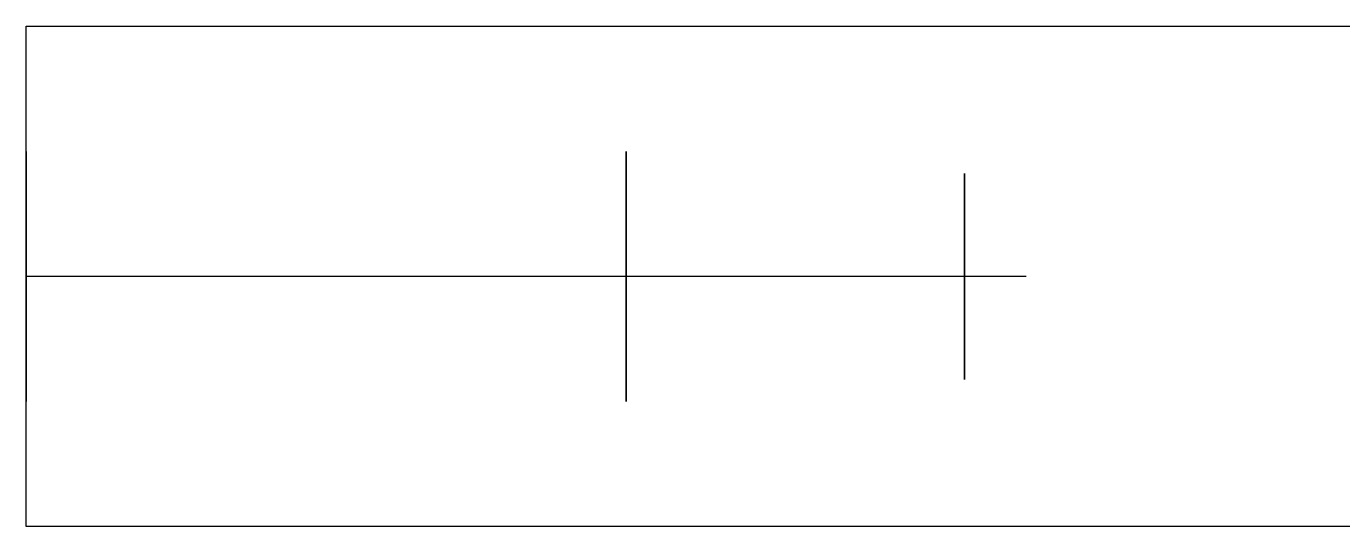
# Model space of a CAD drawing. Header units: inches. Extents: x 0.5 to 33.5, y 0.5 to 21.5.
# Drawn here: x 12.562 to 14.208, y 11.167 to 11.792 of the extents above; entities that cross this region are included whole.
import ezdxf

# ---------------------------------------------------------------- set-up
doc = ezdxf.new("R2010")
doc.units = ezdxf.units.IN
doc.header["$MEASUREMENT"] = 0

msp = doc.modelspace()

# ---------------------------------------------------------------- linework, layer by layer
at = {"layer": 'OUTLINE'}
for p, q in [((12.5625, 11.1667), (12.5625, 11.7917)), ((12.5625, 11.1667), (12.5625, 11.7917)), ((12.5625, 11.7917), (14.9062, 11.7917)), ((12.5625, 11.7917), (14.9062, 11.7917)), ((12.5625, 11.6352), (12.5625, 11.6354)), ((12.5625, 11.6354), (12.5625, 11.6352)), ((12.5625, 11.6347), (12.5625, 11.6352)), ((12.5625, 11.6352), (12.5625, 11.6347)), ((12.5625, 11.6337), (12.5625, 11.6347)), ((12.5625, 11.6347), (12.5625, 11.6337)), ((12.5625, 11.6324), (12.5625, 11.6337)), ((12.5625, 11.6337), (12.5625, 11.6324)), ((12.5625, 11.6307), (12.5625, 11.6324)), ((12.5625, 11.6324), (12.5625, 11.6307)), ((12.5625, 11.6287), (12.5625, 11.6307)), ((12.5625, 11.6307), (12.5625, 11.6287)), ((12.5625, 11.6263), (12.5625, 11.6287)), ((12.5625, 11.6287), (12.5625, 11.6263)), ((12.5625, 11.6235), (12.5625, 11.6263)), ((12.5625, 11.6263), (12.5625, 11.6235)), ((12.5625, 11.6204), (12.5625, 11.6235)), ((12.5625, 11.6235), (12.5625, 11.6204)), ((12.5625, 11.617), (12.5625, 11.6204)), ((12.5625, 11.6204), (12.5625, 11.617)), ((13.3125, 11.6352), (13.3125, 11.6354)), ((13.3125, 11.6354), (13.3125, 11.6352)), ((13.3125, 11.6347), (13.3125, 11.6352)), ((13.3125, 11.6352), (13.3125, 11.6347)), ((13.3125, 11.6337), (13.3125, 11.6347)), ((13.3125, 11.6347), (13.3125, 11.6337)), ((13.3125, 11.6324), (13.3125, 11.6337)), ((13.3125, 11.6337), (13.3125, 11.6324)), ((13.3125, 11.6307), (13.3125, 11.6324)), ((13.3125, 11.6324), (13.3125, 11.6307)), ((13.3125, 11.6287), (13.3125, 11.6307)), ((13.3125, 11.6307), (13.3125, 11.6287)), ((13.3125, 11.6263), (13.3125, 11.6287)), ((13.3125, 11.6287), (13.3125, 11.6263)), ((13.3125, 11.6235), (13.3125, 11.6263)), ((13.3125, 11.6263), (13.3125, 11.6235)), ((13.3125, 11.6204), (13.3125, 11.6235)), ((13.3125, 11.6235), (13.3125, 11.6204)), ((13.3125, 11.617), (13.3125, 11.6204)), ((13.3125, 11.6204), (13.3125, 11.617)), ((12.5625, 11.6132), (12.5625, 11.617)), ((12.5625, 11.617), (12.5625, 11.6132)), ((12.5625, 11.6091), (12.5625, 11.6132)), ((12.5625, 11.6132), (12.5625, 11.6091)), ((12.5625, 11.6047), (12.5625, 11.6091)), ((12.5625, 11.6091), (12.5625, 11.6047)), ((12.5625, 11.5999), (12.5625, 11.6047)), ((12.5625, 11.6047), (12.5625, 11.5999)), ((13.3125, 11.6132), (13.3125, 11.617)), ((13.3125, 11.617), (13.3125, 11.6132)), ((13.3125, 11.6091), (13.3125, 11.6132)), ((13.3125, 11.6132), (13.3125, 11.6091)), ((13.3125, 11.6047), (13.3125, 11.6091)), ((13.3125, 11.6091), (13.3125, 11.6047)), ((13.3125, 11.6075), (13.3125, 11.6077)), ((13.3125, 11.6077), (13.3125, 11.6075)), ((13.3125, 11.607), (13.3125, 11.6075)), ((13.3125, 11.6075), (13.3125, 11.607)), ((13.3125, 11.6063), (13.3125, 11.607)), ((13.3125, 11.607), (13.3125, 11.6063)), ((13.3125, 11.6052), (13.3125, 11.6063)), ((13.3125, 11.6063), (13.3125, 11.6052)), ((13.3125, 11.6038), (13.3125, 11.6052)), ((13.3125, 11.6052), (13.3125, 11.6038)), ((13.3125, 11.5999), (13.3125, 11.6047)), ((13.3125, 11.6047), (13.3125, 11.5999)), ((13.3125, 11.6021), (13.3125, 11.6038)), ((13.3125, 11.6038), (13.3125, 11.6021)), ((13.7353, 11.6075), (13.7353, 11.6077)), ((13.7353, 11.6077), (13.7353, 11.6075)), ((13.7353, 11.607), (13.7353, 11.6075)), ((13.7353, 11.6075), (13.7353, 11.607)), ((13.7353, 11.6063), (13.7353, 11.607)), ((13.7353, 11.607), (13.7353, 11.6063)), ((13.7353, 11.6052), (13.7353, 11.6063)), ((13.7353, 11.6063), (13.7353, 11.6052)), ((13.7353, 11.6038), (13.7353, 11.6052)), ((13.7353, 11.6052), (13.7353, 11.6038)), ((13.7353, 11.6021), (13.7353, 11.6038)), ((13.7353, 11.6038), (13.7353, 11.6021)), ((12.5625, 11.5949), (12.5625, 11.5999)), ((12.5625, 11.5999), (12.5625, 11.5949)), ((12.5625, 11.5897), (12.5625, 11.5949)), ((12.5625, 11.5949), (12.5625, 11.5897)), ((12.5625, 11.5841), (12.5625, 11.5897)), ((12.5625, 11.5897), (12.5625, 11.5841)), ((13.3125, 11.6002), (13.3125, 11.6021)), ((13.3125, 11.6021), (13.3125, 11.6002)), ((13.3125, 11.5979), (13.3125, 11.6002)), ((13.3125, 11.6002), (13.3125, 11.5979)), ((13.3125, 11.5949), (13.3125, 11.5999)), ((13.3125, 11.5999), (13.3125, 11.5949)), ((13.3125, 11.5953), (13.3125, 11.5979)), ((13.3125, 11.5979), (13.3125, 11.5953)), ((13.3125, 11.5925), (13.3125, 11.5953)), ((13.3125, 11.5953), (13.3125, 11.5925)), ((13.3125, 11.5897), (13.3125, 11.5949)), ((13.3125, 11.5949), (13.3125, 11.5897)), ((13.3125, 11.5894), (13.3125, 11.5925)), ((13.3125, 11.5925), (13.3125, 11.5894)), ((13.3125, 11.5841), (13.3125, 11.5897)), ((13.3125, 11.5897), (13.3125, 11.5841)), ((13.3125, 11.586), (13.3125, 11.5894)), ((13.3125, 11.5894), (13.3125, 11.586)), ((13.7353, 11.6002), (13.7353, 11.6021)), ((13.7353, 11.6021), (13.7353, 11.6002)), ((13.7353, 11.5979), (13.7353, 11.6002)), ((13.7353, 11.6002), (13.7353, 11.5979)), ((13.7353, 11.5953), (13.7353, 11.5979)), ((13.7353, 11.5979), (13.7353, 11.5953)), ((13.7353, 11.5925), (13.7353, 11.5953)), ((13.7353, 11.5953), (13.7353, 11.5925)), ((13.7353, 11.5894), (13.7353, 11.5925)), ((13.7353, 11.5925), (13.7353, 11.5894)), ((13.7353, 11.586), (13.7353, 11.5894)), ((13.7353, 11.5894), (13.7353, 11.586)), ((12.5625, 11.5783), (12.5625, 11.5841)), ((12.5625, 11.5841), (12.5625, 11.5783)), ((12.5625, 11.5722), (12.5625, 11.5783)), ((12.5625, 11.5783), (12.5625, 11.5722)), ((12.5625, 11.566), (12.5625, 11.5722)), ((12.5625, 11.5722), (12.5625, 11.566)), ((13.3125, 11.5824), (13.3125, 11.586)), ((13.3125, 11.586), (13.3125, 11.5824)), ((13.3125, 11.5783), (13.3125, 11.5841)), ((13.3125, 11.5841), (13.3125, 11.5783)), ((13.3125, 11.5785), (13.3125, 11.5824)), ((13.3125, 11.5824), (13.3125, 11.5785)), ((13.3125, 11.5744), (13.3125, 11.5785)), ((13.3125, 11.5785), (13.3125, 11.5744)), ((13.3125, 11.5722), (13.3125, 11.5783)), ((13.3125, 11.5783), (13.3125, 11.5722)), ((13.3125, 11.57), (13.3125, 11.5744)), ((13.3125, 11.5744), (13.3125, 11.57)), ((13.3125, 11.566), (13.3125, 11.5722)), ((13.3125, 11.5722), (13.3125, 11.566)), ((13.7353, 11.5824), (13.7353, 11.586)), ((13.7353, 11.586), (13.7353, 11.5824)), ((13.7353, 11.5785), (13.7353, 11.5824)), ((13.7353, 11.5824), (13.7353, 11.5785)), ((13.7353, 11.5744), (13.7353, 11.5785)), ((13.7353, 11.5785), (13.7353, 11.5744)), ((13.7353, 11.57), (13.7353, 11.5744)), ((13.7353, 11.5744), (13.7353, 11.57)), ((12.5625, 11.5595), (12.5625, 11.566)), ((12.5625, 11.566), (12.5625, 11.5595)), ((12.5625, 11.5528), (12.5625, 11.5595)), ((12.5625, 11.5595), (12.5625, 11.5528)), ((13.3125, 11.5655), (13.3125, 11.57)), ((13.3125, 11.57), (13.3125, 11.5655)), ((13.3125, 11.5595), (13.3125, 11.566)), ((13.3125, 11.566), (13.3125, 11.5595)), ((13.3125, 11.5607), (13.3125, 11.5655)), ((13.3125, 11.5655), (13.3125, 11.5607)), ((13.3125, 11.5557), (13.3125, 11.5607)), ((13.3125, 11.5607), (13.3125, 11.5557)), ((13.3125, 11.5528), (13.3125, 11.5595)), ((13.3125, 11.5595), (13.3125, 11.5528)), ((13.3125, 11.5506), (13.3125, 11.5557)), ((13.3125, 11.5557), (13.3125, 11.5506)), ((13.7353, 11.5655), (13.7353, 11.57)), ((13.7353, 11.57), (13.7353, 11.5655)), ((13.7353, 11.5607), (13.7353, 11.5655)), ((13.7353, 11.5655), (13.7353, 11.5607)), ((13.7353, 11.5557), (13.7353, 11.5607)), ((13.7353, 11.5607), (13.7353, 11.5557)), ((13.7353, 11.5506), (13.7353, 11.5557)), ((13.7353, 11.5557), (13.7353, 11.5506)), ((12.5625, 11.546), (12.5625, 11.5528)), ((12.5625, 11.5528), (12.5625, 11.546)), ((12.5625, 11.539), (12.5625, 11.546)), ((12.5625, 11.546), (12.5625, 11.539)), ((12.5625, 11.5318), (12.5625, 11.539)), ((12.5625, 11.539), (12.5625, 11.5318)), ((13.3125, 11.546), (13.3125, 11.5528)), ((13.3125, 11.5528), (13.3125, 11.546)), ((13.3125, 11.5452), (13.3125, 11.5506)), ((13.3125, 11.5506), (13.3125, 11.5452)), ((13.3125, 11.539), (13.3125, 11.546)), ((13.3125, 11.546), (13.3125, 11.539)), ((13.3125, 11.5397), (13.3125, 11.5452)), ((13.3125, 11.5452), (13.3125, 11.5397)), ((13.3125, 11.5341), (13.3125, 11.5397)), ((13.3125, 11.5397), (13.3125, 11.5341)), ((13.3125, 11.5318), (13.3125, 11.539)), ((13.3125, 11.539), (13.3125, 11.5318)), ((13.7353, 11.5452), (13.7353, 11.5506)), ((13.7353, 11.5506), (13.7353, 11.5452)), ((13.7353, 11.5397), (13.7353, 11.5452)), ((13.7353, 11.5452), (13.7353, 11.5397)), ((13.7353, 11.5341), (13.7353, 11.5397)), ((13.7353, 11.5397), (13.7353, 11.5341)), ((12.5625, 11.5245), (12.5625, 11.5318)), ((12.5625, 11.5318), (12.5625, 11.5245)), ((12.5625, 11.5171), (12.5625, 11.5245)), ((12.5625, 11.5245), (12.5625, 11.5171)), ((13.3125, 11.5283), (13.3125, 11.5341)), ((13.3125, 11.5341), (13.3125, 11.5283)), ((13.3125, 11.5245), (13.3125, 11.5318)), ((13.3125, 11.5318), (13.3125, 11.5245)), ((13.3125, 11.5225), (13.3125, 11.5283)), ((13.3125, 11.5283), (13.3125, 11.5225)), ((13.3125, 11.5171), (13.3125, 11.5245)), ((13.3125, 11.5245), (13.3125, 11.5171)), ((13.3125, 11.5165), (13.3125, 11.5225)), ((13.3125, 11.5225), (13.3125, 11.5165)), ((13.7353, 11.5283), (13.7353, 11.5341)), ((13.7353, 11.5341), (13.7353, 11.5283)), ((13.7353, 11.5225), (13.7353, 11.5283)), ((13.7353, 11.5283), (13.7353, 11.5225)), ((13.7353, 11.5165), (13.7353, 11.5225)), ((13.7353, 11.5225), (13.7353, 11.5165)), ((12.5625, 11.5096), (12.5625, 11.5171)), ((12.5625, 11.5171), (12.5625, 11.5096)), ((12.5625, 11.5021), (12.5625, 11.5096)), ((12.5625, 11.5096), (12.5625, 11.5021)), ((13.3125, 11.5096), (13.3125, 11.5171)), ((13.3125, 11.5171), (13.3125, 11.5096)), ((13.3125, 11.5104), (13.3125, 11.5165)), ((13.3125, 11.5165), (13.3125, 11.5104)), ((13.3125, 11.5042), (13.3125, 11.5104)), ((13.3125, 11.5104), (13.3125, 11.5042)), ((13.3125, 11.5021), (13.3125, 11.5096)), ((13.3125, 11.5096), (13.3125, 11.5021)), ((13.7353, 11.5104), (13.7353, 11.5165)), ((13.7353, 11.5165), (13.7353, 11.5104)), ((13.7353, 11.5042), (13.7353, 11.5104)), ((13.7353, 11.5104), (13.7353, 11.5042)), ((12.5625, 11.4945), (12.5625, 11.5021)), ((12.5625, 11.5021), (12.5625, 11.4945)), ((12.5625, 11.4868), (12.5625, 11.4945)), ((12.5625, 11.4945), (12.5625, 11.4868)), ((13.3125, 11.498), (13.3125, 11.5042)), ((13.3125, 11.5042), (13.3125, 11.498)), ((13.3125, 11.4945), (13.3125, 11.5021)), ((13.3125, 11.5021), (13.3125, 11.4945)), ((13.3125, 11.4918), (13.3125, 11.498)), ((13.3125, 11.498), (13.3125, 11.4918)), ((13.3125, 11.4868), (13.3125, 11.4945)), ((13.3125, 11.4945), (13.3125, 11.4868)), ((13.3125, 11.4855), (13.3125, 11.4918)), ((13.3125, 11.4918), (13.3125, 11.4855)), ((13.7353, 11.498), (13.7353, 11.5042)), ((13.7353, 11.5042), (13.7353, 11.498)), ((13.7353, 11.4918), (13.7353, 11.498)), ((13.7353, 11.498), (13.7353, 11.4918)), ((13.7353, 11.4855), (13.7353, 11.4918)), ((13.7353, 11.4918), (13.7353, 11.4855)), ((12.5625, 11.4792), (12.5625, 11.4868)), ((12.5625, 11.4868), (12.5625, 11.4792)), ((13.3125, 11.4792), (12.5625, 11.4792)), ((12.5625, 11.4792), (12.5625, 11.4715)), ((12.5625, 11.4715), (12.5625, 11.4792)), ((13.3125, 11.4792), (12.5625, 11.4792)), ((12.5625, 11.4715), (12.5625, 11.4639)), ((12.5625, 11.4639), (12.5625, 11.4715)), ((13.3125, 11.4792), (13.3125, 11.4868)), ((13.3125, 11.4868), (13.3125, 11.4792)), ((13.3125, 11.4792), (13.3125, 11.4855)), ((13.3125, 11.4855), (13.3125, 11.4792)), ((13.3125, 11.4792), (13.3125, 11.4715)), ((13.3125, 11.4715), (13.3125, 11.4792)), ((13.7353, 11.4792), (13.3125, 11.4792)), ((13.3125, 11.4792), (13.3125, 11.4729)), ((13.3125, 11.4729), (13.3125, 11.4792)), ((13.7353, 11.4792), (13.3125, 11.4792)), ((13.3125, 11.4729), (13.3125, 11.4666)), ((13.3125, 11.4666), (13.3125, 11.4729)), ((13.3125, 11.4715), (13.3125, 11.4639)), ((13.3125, 11.4639), (13.3125, 11.4715)), ((13.7353, 11.4792), (13.7353, 11.4855)), ((13.7353, 11.4855), (13.7353, 11.4792)), ((13.7353, 11.4792), (13.7353, 11.4729)), ((13.7353, 11.4729), (13.7353, 11.4792)), ((13.8125, 11.4792), (13.7353, 11.4792)), ((13.8125, 11.4792), (13.7353, 11.4792)), ((13.7353, 11.4729), (13.7353, 11.4666)), ((13.7353, 11.4666), (13.7353, 11.4729)), ((12.5625, 11.4639), (12.5625, 11.4562)), ((12.5625, 11.4562), (12.5625, 11.4639)), ((12.5625, 11.4562), (12.5625, 11.4487)), ((12.5625, 11.4487), (12.5625, 11.4562)), ((13.3125, 11.4666), (13.3125, 11.4603)), ((13.3125, 11.4603), (13.3125, 11.4666)), ((13.3125, 11.4639), (13.3125, 11.4562)), ((13.3125, 11.4562), (13.3125, 11.4639)), ((13.3125, 11.4603), (13.3125, 11.4541)), ((13.3125, 11.4541), (13.3125, 11.4603)), ((13.3125, 11.4562), (13.3125, 11.4487)), ((13.3125, 11.4487), (13.3125, 11.4562)), ((13.7353, 11.4666), (13.7353, 11.4603)), ((13.7353, 11.4603), (13.7353, 11.4666)), ((13.7353, 11.4603), (13.7353, 11.4541)), ((13.7353, 11.4541), (13.7353, 11.4603)), ((12.5625, 11.4487), (12.5625, 11.4412)), ((12.5625, 11.4412), (12.5625, 11.4487)), ((12.5625, 11.4412), (12.5625, 11.4338)), ((12.5625, 11.4338), (12.5625, 11.4412)), ((13.3125, 11.4541), (13.3125, 11.4479)), ((13.3125, 11.4479), (13.3125, 11.4541)), ((13.3125, 11.4487), (13.3125, 11.4412)), ((13.3125, 11.4412), (13.3125, 11.4487)), ((13.3125, 11.4479), (13.3125, 11.4419)), ((13.3125, 11.4419), (13.3125, 11.4479)), ((13.3125, 11.4419), (13.3125, 11.4359)), ((13.3125, 11.4359), (13.3125, 11.4419)), ((13.3125, 11.4412), (13.3125, 11.4338)), ((13.3125, 11.4338), (13.3125, 11.4412)), ((13.7353, 11.4541), (13.7353, 11.4479)), ((13.7353, 11.4479), (13.7353, 11.4541)), ((13.7353, 11.4479), (13.7353, 11.4419)), ((13.7353, 11.4419), (13.7353, 11.4479)), ((13.7353, 11.4419), (13.7353, 11.4359)), ((13.7353, 11.4359), (13.7353, 11.4419)), ((12.5625, 11.4338), (12.5625, 11.4265)), ((12.5625, 11.4265), (12.5625, 11.4338)), ((12.5625, 11.4265), (12.5625, 11.4194)), ((12.5625, 11.4194), (12.5625, 11.4265)), ((13.3125, 11.4359), (13.3125, 11.43)), ((13.3125, 11.43), (13.3125, 11.4359)), ((13.3125, 11.4338), (13.3125, 11.4265)), ((13.3125, 11.4265), (13.3125, 11.4338)), ((13.3125, 11.43), (13.3125, 11.4242)), ((13.3125, 11.4242), (13.3125, 11.43)), ((13.3125, 11.4265), (13.3125, 11.4194)), ((13.3125, 11.4194), (13.3125, 11.4265)), ((13.3125, 11.4242), (13.3125, 11.4186)), ((13.3125, 11.4186), (13.3125, 11.4242)), ((13.7353, 11.4359), (13.7353, 11.43)), ((13.7353, 11.43), (13.7353, 11.4359)), ((13.7353, 11.43), (13.7353, 11.4242)), ((13.7353, 11.4242), (13.7353, 11.43)), ((13.7353, 11.4242), (13.7353, 11.4186)), ((13.7353, 11.4186), (13.7353, 11.4242)), ((12.5625, 11.4194), (12.5625, 11.4124)), ((12.5625, 11.4124), (12.5625, 11.4194)), ((12.5625, 11.4124), (12.5625, 11.4055)), ((12.5625, 11.4055), (12.5625, 11.4124)), ((13.3125, 11.4194), (13.3125, 11.4124)), ((13.3125, 11.4124), (13.3125, 11.4194)), ((13.3125, 11.4186), (13.3125, 11.4131)), ((13.3125, 11.4131), (13.3125, 11.4186)), ((13.3125, 11.4131), (13.3125, 11.4078)), ((13.3125, 11.4078), (13.3125, 11.4131)), ((13.3125, 11.4124), (13.3125, 11.4055)), ((13.3125, 11.4055), (13.3125, 11.4124)), ((13.3125, 11.4078), (13.3125, 11.4026)), ((13.3125, 11.4026), (13.3125, 11.4078)), ((13.7353, 11.4186), (13.7353, 11.4131)), ((13.7353, 11.4131), (13.7353, 11.4186)), ((13.7353, 11.4131), (13.7353, 11.4078)), ((13.7353, 11.4078), (13.7353, 11.4131)), ((13.7353, 11.4078), (13.7353, 11.4026)), ((13.7353, 11.4026), (13.7353, 11.4078)), ((12.5625, 11.4055), (12.5625, 11.3988)), ((12.5625, 11.3988), (12.5625, 11.4055)), ((12.5625, 11.3988), (12.5625, 11.3924)), ((12.5625, 11.3924), (12.5625, 11.3988)), ((12.5625, 11.3924), (12.5625, 11.3861)), ((12.5625, 11.3861), (12.5625, 11.3924)), ((13.3125, 11.4055), (13.3125, 11.3988)), ((13.3125, 11.3988), (13.3125, 11.4055)), ((13.3125, 11.4026), (13.3125, 11.3976)), ((13.3125, 11.3976), (13.3125, 11.4026)), ((13.3125, 11.3988), (13.3125, 11.3924)), ((13.3125, 11.3924), (13.3125, 11.3988)), ((13.3125, 11.3976), (13.3125, 11.3929)), ((13.3125, 11.3929), (13.3125, 11.3976)), ((13.3125, 11.3929), (13.3125, 11.3883)), ((13.3125, 11.3883), (13.3125, 11.3929)), ((13.3125, 11.3924), (13.3125, 11.3861)), ((13.3125, 11.3861), (13.3125, 11.3924)), ((13.7353, 11.4026), (13.7353, 11.3976)), ((13.7353, 11.3976), (13.7353, 11.4026)), ((13.7353, 11.3976), (13.7353, 11.3929)), ((13.7353, 11.3929), (13.7353, 11.3976)), ((13.7353, 11.3929), (13.7353, 11.3883)), ((13.7353, 11.3883), (13.7353, 11.3929)), ((12.5625, 11.3861), (12.5625, 11.38)), ((12.5625, 11.38), (12.5625, 11.3861)), ((12.5625, 11.38), (12.5625, 11.3742)), ((12.5625, 11.3742), (12.5625, 11.38)), ((12.5625, 11.3742), (12.5625, 11.3687)), ((12.5625, 11.3687), (12.5625, 11.3742)), ((13.3125, 11.3883), (13.3125, 11.384)), ((13.3125, 11.384), (13.3125, 11.3883)), ((13.3125, 11.3861), (13.3125, 11.38)), ((13.3125, 11.38), (13.3125, 11.3861)), ((13.3125, 11.384), (13.3125, 11.3798)), ((13.3125, 11.3798), (13.3125, 11.384)), ((13.3125, 11.38), (13.3125, 11.3742)), ((13.3125, 11.3742), (13.3125, 11.38)), ((13.3125, 11.3798), (13.3125, 11.376)), ((13.3125, 11.376), (13.3125, 11.3798)), ((13.3125, 11.376), (13.3125, 11.3723)), ((13.3125, 11.3723), (13.3125, 11.376)), ((13.3125, 11.3742), (13.3125, 11.3687)), ((13.3125, 11.3687), (13.3125, 11.3742)), ((13.7353, 11.3883), (13.7353, 11.384)), ((13.7353, 11.384), (13.7353, 11.3883)), ((13.7353, 11.384), (13.7353, 11.3798)), ((13.7353, 11.3798), (13.7353, 11.384)), ((13.7353, 11.3798), (13.7353, 11.376)), ((13.7353, 11.376), (13.7353, 11.3798)), ((13.7353, 11.376), (13.7353, 11.3723)), ((13.7353, 11.3723), (13.7353, 11.376)), ((12.5625, 11.3687), (12.5625, 11.3634)), ((12.5625, 11.3634), (12.5625, 11.3687)), ((12.5625, 11.3634), (12.5625, 11.3584)), ((12.5625, 11.3584), (12.5625, 11.3634)), ((12.5625, 11.3584), (12.5625, 11.3537)), ((12.5625, 11.3537), (12.5625, 11.3584)), ((13.3125, 11.3723), (13.3125, 11.3689)), ((13.3125, 11.3689), (13.3125, 11.3723)), ((13.3125, 11.3689), (13.3125, 11.3658)), ((13.3125, 11.3658), (13.3125, 11.3689)), ((13.3125, 11.3687), (13.3125, 11.3634)), ((13.3125, 11.3634), (13.3125, 11.3687)), ((13.3125, 11.3658), (13.3125, 11.363)), ((13.3125, 11.363), (13.3125, 11.3658)), ((13.3125, 11.3634), (13.3125, 11.3584)), ((13.3125, 11.3584), (13.3125, 11.3634)), ((13.3125, 11.363), (13.3125, 11.3604)), ((13.3125, 11.3604), (13.3125, 11.363)), ((13.3125, 11.3604), (13.3125, 11.3582)), ((13.3125, 11.3582), (13.3125, 11.3604)), ((13.3125, 11.3584), (13.3125, 11.3537)), ((13.3125, 11.3537), (13.3125, 11.3584)), ((13.3125, 11.3582), (13.3125, 11.3562)), ((13.3125, 11.3562), (13.3125, 11.3582)), ((13.7353, 11.3723), (13.7353, 11.3689)), ((13.7353, 11.3689), (13.7353, 11.3723)), ((13.7353, 11.3689), (13.7353, 11.3658)), ((13.7353, 11.3658), (13.7353, 11.3689)), ((13.7353, 11.3658), (13.7353, 11.363)), ((13.7353, 11.363), (13.7353, 11.3658)), ((13.7353, 11.363), (13.7353, 11.3604)), ((13.7353, 11.3604), (13.7353, 11.363)), ((13.7353, 11.3604), (13.7353, 11.3582)), ((13.7353, 11.3582), (13.7353, 11.3604)), ((13.7353, 11.3582), (13.7353, 11.3562)), ((13.7353, 11.3562), (13.7353, 11.3582)), ((12.5625, 11.3537), (12.5625, 11.3492)), ((12.5625, 11.3492), (12.5625, 11.3537)), ((12.5625, 11.3492), (12.5625, 11.3451)), ((12.5625, 11.3451), (12.5625, 11.3492)), ((12.5625, 11.3451), (12.5625, 11.3414)), ((12.5625, 11.3414), (12.5625, 11.3451)), ((12.5625, 11.3414), (12.5625, 11.3379)), ((12.5625, 11.3379), (12.5625, 11.3414)), ((13.3125, 11.3562), (13.3125, 11.3545)), ((13.3125, 11.3545), (13.3125, 11.3562)), ((13.3125, 11.3545), (13.3125, 11.3531)), ((13.3125, 11.3531), (13.3125, 11.3545)), ((13.3125, 11.3537), (13.3125, 11.3492)), ((13.3125, 11.3492), (13.3125, 11.3537)), ((13.3125, 11.3531), (13.3125, 11.3521)), ((13.3125, 11.3521), (13.3125, 11.3531)), ((13.3125, 11.3521), (13.3125, 11.3513)), ((13.3125, 11.3513), (13.3125, 11.3521)), ((13.3125, 11.3513), (13.3125, 11.3508)), ((13.3125, 11.3508), (13.3125, 11.3513)), ((13.3125, 11.3508), (13.3125, 11.3507)), ((13.3125, 11.3507), (13.3125, 11.3508)), ((13.3125, 11.3492), (13.3125, 11.3451)), ((13.3125, 11.3451), (13.3125, 11.3492)), ((13.3125, 11.3451), (13.3125, 11.3414)), ((13.3125, 11.3414), (13.3125, 11.3451)), ((13.3125, 11.3414), (13.3125, 11.3379)), ((13.3125, 11.3379), (13.3125, 11.3414)), ((13.7353, 11.3562), (13.7353, 11.3545)), ((13.7353, 11.3545), (13.7353, 11.3562)), ((13.7353, 11.3545), (13.7353, 11.3531)), ((13.7353, 11.3531), (13.7353, 11.3545)), ((13.7353, 11.3531), (13.7353, 11.3521)), ((13.7353, 11.3521), (13.7353, 11.3531)), ((13.7353, 11.3521), (13.7353, 11.3513)), ((13.7353, 11.3513), (13.7353, 11.3521)), ((13.7353, 11.3513), (13.7353, 11.3508)), ((13.7353, 11.3508), (13.7353, 11.3513)), ((13.7353, 11.3508), (13.7353, 11.3507)), ((13.7353, 11.3507), (13.7353, 11.3508)), ((12.5625, 11.3379), (12.5625, 11.3348)), ((12.5625, 11.3348), (12.5625, 11.3379)), ((12.5625, 11.3348), (12.5625, 11.3321)), ((12.5625, 11.3321), (12.5625, 11.3348)), ((12.5625, 11.3321), (12.5625, 11.3296)), ((12.5625, 11.3296), (12.5625, 11.3321)), ((12.5625, 11.3296), (12.5625, 11.3276)), ((12.5625, 11.3276), (12.5625, 11.3296)), ((12.5625, 11.3276), (12.5625, 11.3259)), ((12.5625, 11.3259), (12.5625, 11.3276)), ((12.5625, 11.3259), (12.5625, 11.3246)), ((12.5625, 11.3246), (12.5625, 11.3259)), ((12.5625, 11.3246), (12.5625, 11.3237)), ((12.5625, 11.3237), (12.5625, 11.3246)), ((12.5625, 11.3237), (12.5625, 11.3231)), ((12.5625, 11.3231), (12.5625, 11.3237)), ((13.3125, 11.3379), (13.3125, 11.3348)), ((13.3125, 11.3348), (13.3125, 11.3379)), ((13.3125, 11.3348), (13.3125, 11.3321)), ((13.3125, 11.3321), (13.3125, 11.3348)), ((13.3125, 11.3321), (13.3125, 11.3296)), ((13.3125, 11.3296), (13.3125, 11.3321)), ((13.3125, 11.3296), (13.3125, 11.3276)), ((13.3125, 11.3276), (13.3125, 11.3296)), ((13.3125, 11.3276), (13.3125, 11.3259)), ((13.3125, 11.3259), (13.3125, 11.3276)), ((13.3125, 11.3259), (13.3125, 11.3246)), ((13.3125, 11.3246), (13.3125, 11.3259)), ((13.3125, 11.3246), (13.3125, 11.3237)), ((13.3125, 11.3237), (13.3125, 11.3246)), ((13.3125, 11.3237), (13.3125, 11.3231)), ((13.3125, 11.3231), (13.3125, 11.3237)), ((12.5625, 11.3231), (12.5625, 11.3229)), ((12.5625, 11.3229), (12.5625, 11.3231)), ((13.3125, 11.3231), (13.3125, 11.3229)), ((13.3125, 11.3229), (13.3125, 11.3231)), ((14.2812, 11.1667), (12.5625, 11.1667)), ((14.2812, 11.1667), (12.5625, 11.1667))]:
    msp.add_line(p, q, dxfattribs=at)

doc.saveas('drawing.dxf')
